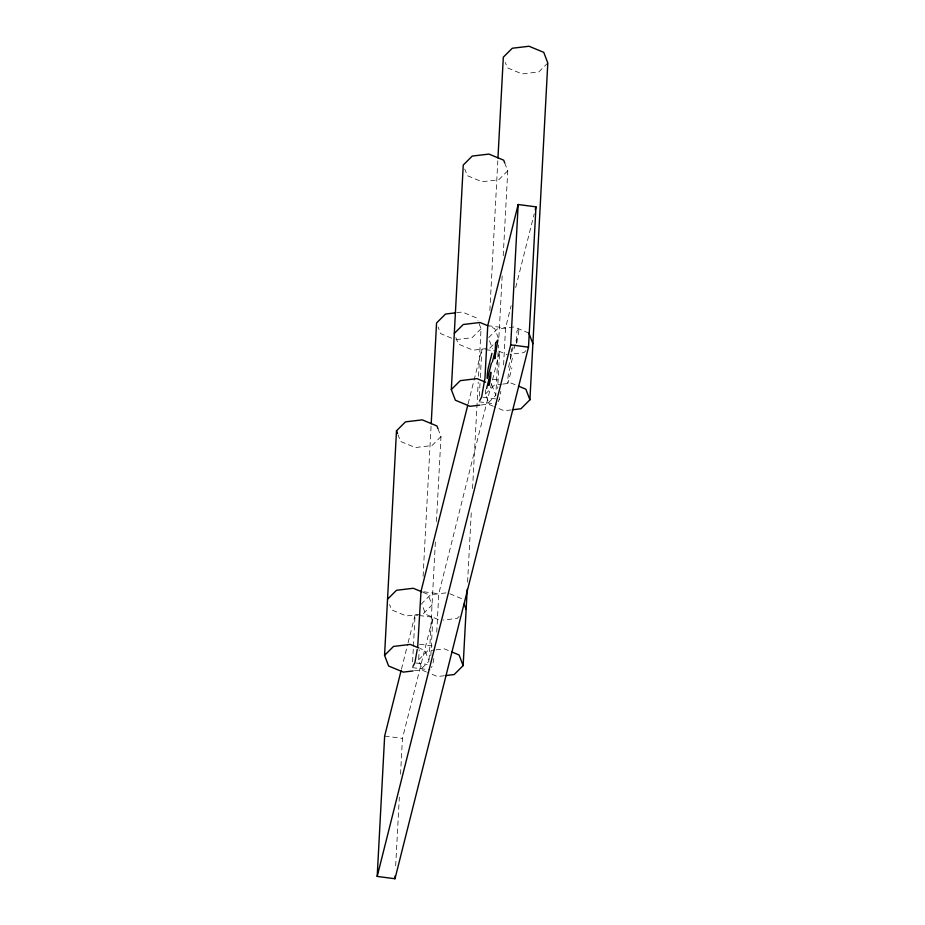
<?xml version="1.0" encoding="UTF-8"?>
<svg xmlns="http://www.w3.org/2000/svg" width="925" height="925" viewBox="0 0 925 925"><rect width="100%" height="100%" fill="white"/><g stroke="black" fill="none" stroke-linecap="round" stroke-linejoin="round"><path stroke-width="0.69" stroke-dasharray="4.62 3.47" d="M395.68 865.858L399.334 797.119M400.548 774.202L402.444 738.404L432.877 617.276L419.187 615.495M412.585 661.907L413.336 647.673M413.417 646.251L415.082 614.963L417.811 615.322M426.39 671.966L422.713 670.44L418.655 659.803L419.187 649.732M423.095 576.321L431.119 425.176M429.119 659.722L435.397 541.68M436.461 521.527L440.982 436.6L437.941 428.622M430.83 655.686L432.877 617.276M436.739 632.157L438.785 593.746L499.627 351.5L497.673 388.488M467.587 582.114L471.403 510.137M472.559 488.55L478.213 382.037M478.526 376.278L481.046 328.768L478.514 322.12M479.347 396.12L480.017 383.32M480.329 377.631L481.833 349.176L496.898 351.142M493.152 406.191L489.475 404.664L485.417 394.027L485.648 389.703M489.857 310.534L497.812 160.834M481.254 404.988L486.828 404.317L495.812 395.38L498.251 349.315M498.332 347.881L498.483 345.002M502.159 275.904L498.795 339.244L494.736 328.606L488.608 326.062M503.223 255.751L507.744 170.824L504.692 162.846M503.582 364.947L505.547 327.97L511.143 305.689M510.716 358.333L510.866 355.443A6.949 0.659 -82.6 0 1 510.982 353.893M513.005 346.898L508.38 368.081M516.323 343.221L516.52 339.521M516.798 342.886L519.272 328.097L516.971 331.011L516.543 338.966L513.71 350.251M433.848 658.45L432.657 665.156L431.374 667.538M498.124 401.751L499.419 399.38L500.841 391.333M401.438 669.261L407.728 644.193M408.087 642.806L415.082 614.963M468.119 403.797L481.833 349.176M515.688 287.594L534.222 213.802M512.415 358.16L508.877 372.232A6.232 0.59 -82.6 0 0 507.652 380.927A6.232 0.59 -82.6 0 0 508.357 381.944L511.895 367.861M547.808 62.992L538.836 71.93L522.082 73.931L507.374 67.826L505.339 62.507M507.744 170.824L498.76 179.762L482.017 181.762L467.31 175.669L464.766 169.021M481.046 328.768L472.074 337.706L455.32 339.718M489.811 348.182L493.8 344.204M525.909 350.633L523.92 352.622L509.953 354.298M440.982 436.6L432.01 445.538L415.256 447.55L400.548 441.445L398.016 434.796M485.417 394.027L494.389 385.089L501.373 384.245M459.147 616.42L457.158 618.397L443.202 620.074M418.655 659.803L427.627 650.865L434.611 650.032M456.696 312.696L462.28 312.026L476.988 318.131L478.005 320.79M487.024 348.517L473.068 350.182L458.361 344.077L454.302 333.439M502.761 384.083L511.143 383.077L517.272 385.621M511.167 409.925L504.183 410.769L494.378 406.699M445.966 592.89L430.611 594.729L421.638 603.667L425.697 614.304L440.404 620.409M436.01 649.859L444.382 648.864L449.284 650.899M414.493 670.764L420.077 670.093L429.05 661.155L424.991 650.518L420.089 648.483M444.405 675.712L437.421 676.545L427.616 672.475M487.752 325.646L505.547 327.97M493.164 379.354L500.009 380.244M482.989 397.241L499.419 399.38M479.046 401.808L496.841 404.132M423.731 591.78L438.785 593.746M419.557 644.239L433.247 646.02M416.227 663.017L427.188 664.451M412.284 667.596L430.079 669.908M384.65 736.08L402.444 738.404M528.834 333.046L514.127 326.941L497.373 328.942L488.4 337.891L492.458 348.517M498.587 351.061L507.166 354.622M451.643 338.192L440.612 333.613L438.08 326.964M449.816 593.734L462.072 598.822M423.072 592.347L427.974 594.382L432.033 605.019L423.06 613.957L406.306 615.957L391.599 609.864L389.564 604.545M491.753 384.742L495.812 395.38M511.155 352.159A6.949 0.659 -82.6 0 1 511.652 348.621"/><path stroke-width="1.39" d="M413.093 670.937L403.323 672.105L388.616 666L384.557 655.362L396.49 430.807L405.462 421.869L422.216 419.858L436.924 425.962L437.941 428.622M479.682 400.629L481.624 397.068L484.954 378.279L487.752 325.646L518.173 204.529L535.968 206.842L528.51 347.187L394.987 878.75L377.192 876.426L384.65 736.08L401.092 670.648M394.987 878.75L395.148 875.882M431.2 423.731L436.554 322.975L445.526 314.038L455.297 312.87M479.855 405.15L470.085 406.318L455.377 400.213L451.319 389.575L463.252 165.032L472.224 156.082L488.967 154.082L503.686 160.187L504.692 162.846M445.804 675.539L454.175 674.545L463.147 665.607L467.206 589.306M497.962 157.955L503.316 57.188L512.288 48.25L529.042 46.25L543.75 52.355L547.808 62.992L529.909 399.82L520.937 408.757L512.554 409.763M488.839 379.967L488.678 382.858A6.949 0.659 -82.6 0 0 489.464 384.002A6.949 0.659 -82.6 0 0 490.828 374.313L490.817 372.243L486.562 388.581M495.222 350.263L495.603 342.874L497.916 339.961L494.759 358.773L495.187 350.829L492.354 362.114M377.192 876.426L510.716 344.875L518.173 204.529M417.244 649.431L414.863 662.843L412.932 666.405M417.718 646.737L420.991 591.433L467.772 405.196M491.938 353.35L488.4 367.433A6.232 0.59 -82.6 0 0 487.186 376.117A6.232 0.59 -82.6 0 0 487.891 377.146L491.429 363.062M535.263 209.628L535.968 206.842M454.302 333.439L463.275 324.502L480.017 322.501L487.382 325.554M451.319 389.575L460.292 380.637L477.034 378.637L485.625 382.198M387.54 599.227L396.513 590.277L413.267 588.277L421.846 591.838M384.557 655.362L393.53 646.425L410.284 644.413L418.863 647.974M510.716 344.875L528.51 347.187M518.497 386.13L525.851 389.182L529.909 399.82M451.735 651.917L459.089 654.969L463.147 665.607M528.834 333.046L532.893 343.684M464.096 604.141L466.131 609.459M396.49 430.807L397.507 433.467"/></g></svg>
